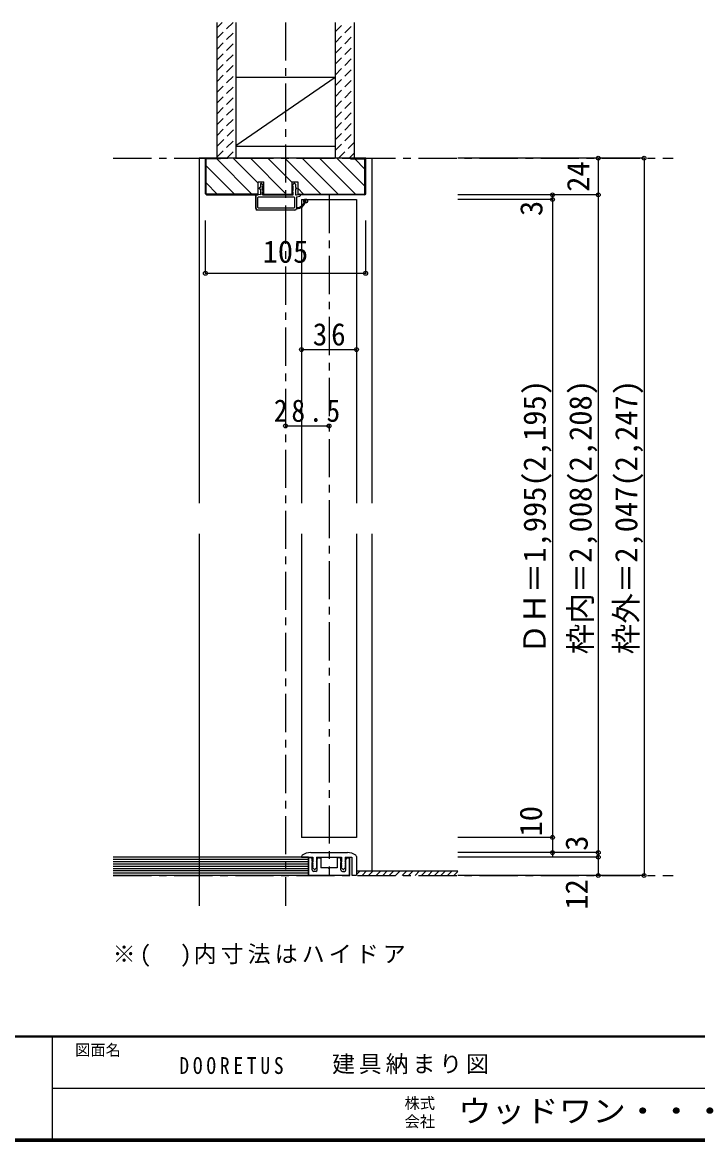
# Model space of a CAD drawing. Units: millimetres at full size, sheet at 1:5. Extents: x -973 to 977, y -718 to 696.
# Drawn here: x -18 to 424, y -701 to 32 of the extents above; entities that cross this region are included whole.
import ezdxf
from ezdxf.enums import TextEntityAlignment as Align

# ---------------------------------------------------------------- set-up
doc = ezdxf.new("R2010")
doc.units = ezdxf.units.MM
doc.header["$LTSCALE"] = 5
doc.header["$PDMODE"] = 32
doc.header["$PDSIZE"] = 2.5
doc.linetypes.add('CHAIN1', pattern=[8, 5, -1, 1, -1])
doc.linetypes.add('DASHED1', pattern=[1.8, 1.2, -0.6])
for name, color, linetype in [('0-0_補助線', 7, 'Continuous'), ('0-1_通り芯', 4, 'CHAIN1'), ('0-2_柱', 3, 'Continuous'), ('0-3_仕上げ', 7, 'Continuous'), ('0-4_枠', 3, 'Continuous'), ('0-6_扉', 6, 'Continuous'), ('0-7_金物', 7, 'Continuous'), ('0-A_文字', 3, 'Continuous'), ('0-B_寸法', 7, 'Continuous'), ('0-C_ハッチ', 4, 'DASHED1'), ('F-0_補助線', 7, 'Continuous'), ('F-1_枠', 6, 'Continuous'), ('F-A_文字', 7, 'Continuous')]:
    doc.layers.add(name, color=color, linetype=linetype)
doc.styles.add('ＭＳ ゴシック', font='')
doc.styles.get('ＭＳ ゴシック').set_extended_font_data('MS Gothic')

# ---------------------------------------------------------------- blocks, each defined once
blk = doc.blocks.new('2')
at = {"layer": '0-0_補助線'}
for p, q in [((-9.846, -9.622), (-9.846, 15.078)), ((-8.846, 16.078), (0.354, 16.078)), ((-8.846, 15.878), (0.637, 15.878)), ((-8.146, 14.678), (-1.546, 14.678)), ((-8.446, 14.378), (-8.446, -8.922)), ((-1.246, 14.378), (-1.246, -8.922)), ((0.154, 11.653), (2.154, 11.653)), ((0.154, 11.653), (0.154, -8.497)), ((2.154, 10.953), (2.154, 11.653)), ((3.154, 11.653), (2.512, 10.83)), ((3.154, 11.653), (6.154, 11.653)), ((4.154, 13.753), (4.154, 13.053)), ((5.154, 13.053), (4.512, 13.876)), ((7.154, 13.053), (5.154, 13.053)), ((6.154, 10.953), (6.154, 11.653)), ((7.558, 12.258), (6.516, 10.835)), ((-1.48, -10.622), (-8.846, -10.622)), ((-1.546, -9.222), (-8.146, -9.222)), ((-1.189, -10.85), (-0.732, -12.694)), ((0.354, -12.922), (-0.441, -12.922)), ((0.154, -8.497), (2.154, -8.497)), ((4.154, -9.897), (0.154, -9.897)), ((0.154, -9.897), (0.154, -10.622)), ((0.154, -10.622), (0.645, -12.548)), ((2.154, -7.797), (2.154, -8.497)), ((3.154, -8.497), (2.512, -7.674)), ((3.154, -8.497), (6.154, -8.497)), ((4.154, -10.597), (4.154, -9.897)), ((5.154, -9.897), (4.512, -10.72)), ((7.154, -9.897), (5.154, -9.897)), ((6.154, -7.797), (6.154, -8.497)), ((7.558, -9.101), (6.516, -7.679))]:
    blk.add_line(p, q, dxfattribs=at)
for points in [[(-9.646, 15.078), (-9.646, -9.622), (-9.846, -9.622)], [(4.154, 13.053), (0.154, 13.053), (0.649, 15.723)]]:
    blk.add_lwpolyline(points, dxfattribs=at)
for centre, radius, start, end in [((-8.846, 15.078), 1, 90, 180), ((-8.846, 15.078), 0.8, 90, 180), ((-8.146, 14.378), 0.3, 90, 180), ((-1.546, 14.378), 0.3, 0, 90), ((0.354, 15.778), 0.3, 349.49875, 90), ((2.354, 10.953), 0.2, 180, 322.03043), ((4.354, 13.753), 0.2, 37.96957, 180), ((6.354, 10.953), 0.2, 180, 323.78053), ((7.154, 12.553), 0.5, 323.78053, 90), ((-8.846, -9.622), 1, 180, 270), ((-2.846, -10.72), 6, 179.06153, 259.29815), ((-8.146, -8.922), 0.3, 180, 270), ((-2.846, -10.72), 5.3, 178.93757, 259.29815), ((-1.546, -8.922), 0.3, 270, 0), ((-1.48, -10.922), 0.3, 13.9282, 90), ((-0.441, -12.622), 0.3, 193.9282, 270), ((0.354, -12.622), 0.3, 270, 14.29438), ((2.354, -7.797), 0.2, 37.96957, 180), ((4.354, -10.597), 0.2, 180, 322.03043), ((6.354, -7.797), 0.2, 36.21947, 180), ((7.154, -9.397), 0.5, 270, 36.21947), ((-3.896, -16.272), 0.35, 259.29815, 79.29815)]:
    blk.add_arc(centre, radius, start, end, dxfattribs=at)
blk.add_point((-3.896, -16.622), dxfattribs=at)

msp = doc.modelspace()

# ---------------------------------------------------------------- linework, layer by layer
at = {"layer": '0-1_通り芯'}
for p, q in [((154.51, 32.5), (154.51, -546.352)), ((41.653, -56.5), (408.367, -56.5)), ((183.01, -80.5), (183.01, -526.5)), ((41.653, -526.5), (408.367, -526.5))]:
    msp.add_line(p, q, dxfattribs=at)
at = {"layer": '0-2_柱', "color": 7}
msp.add_line((122.01, -48.234), (187.01, -3.5), dxfattribs=at)
at = {"layer": '0-2_柱'}
for p, q in [((122.01, -3.5), (187.01, -3.5)), ((122.01, -48.5), (187.01, -48.5))]:
    msp.add_line(p, q, dxfattribs=at)
at = {"layer": '0-3_仕上げ', "color": 2}
for p, q in [((109.51, 32.5), (109.51, -56.5)), ((122.01, 32.5), (122.01, -56.5)), ((187.01, 32.5), (187.01, -56.5)), ((199.51, 32.5), (199.51, -56.5)), ((169.51, -526.5), (41.653, -526.5))]:
    msp.add_line(p, q, dxfattribs=at)
at = {"layer": '0-3_仕上げ'}
for p, q in [((169.51, -516), (41.653, -516)), ((169.51, -517.5), (41.653, -517.5)), ((169.51, -519), (41.653, -519)), ((169.51, -520.5), (41.653, -520.5)), ((169.51, -522), (41.653, -522)), ((169.51, -523.5), (41.653, -523.5)), ((169.51, -525), (41.653, -525)), ((201.01, -523.5), (267.367, -523.5))]:
    msp.add_line(p, q, dxfattribs=at)
at = {"layer": '0-3_仕上げ', "color": 2}
msp.add_lwpolyline([(169.51, -526.5), (169.51, -514.5), (41.653, -514.5)], dxfattribs=at)
at = {"layer": '0-4_枠', "color": 4}
for p, q in [((102.01, -56.5), (98.01, -56.5)), ((98.01, -56.5), (98.01, -282.5)), ((207.01, -56.5), (211.01, -56.5)), ((211.01, -56.5), (211.01, -282.5)), ((98.01, -302.5), (98.01, -546.352)), ((211.01, -302.5), (211.01, -523.5))]:
    msp.add_line(p, q, dxfattribs=at)
at = {"layer": '0-4_枠'}
for p, q in [((207.01, -56.5), (102.01, -56.5)), ((102.51, -79.586), (102.51, -57)), ((112.01, -57), (102.51, -57)), ((112.01, -56.5), (112.01, -57)), ((197.01, -57), (197.01, -56.5)), ((197.01, -57), (206.51, -57)), ((206.51, -79.586), (206.51, -57)), ((136.51, -72), (140.21, -72)), ((136.51, -80.5), (136.51, -72)), ((140.21, -80.5), (140.21, -72)), ((158.81, -80.5), (158.81, -72)), ((102.925, -80), (102.51, -79.586)), ((102.717, -80.5), (136.51, -80.5)), ((136.51, -80), (102.925, -80)), ((140.21, -80), (158.81, -80)), ((140.21, -80.5), (158.81, -80.5)), ((162.51, -80), (206.096, -80)), ((206.303, -80.5), (162.51, -80.5)), ((206.096, -80), (206.51, -79.586))]:
    msp.add_line(p, q, dxfattribs=at)
for points in [[(102.717, -80.5), (102.01, -79.793), (102.01, -56.5)], [(206.303, -80.5), (207.01, -79.793), (207.01, -56.5)], [(158.81, -72), (162.51, -72), (162.51, -80.5)]]:
    msp.add_lwpolyline(points, dxfattribs=at)
at = {"layer": '0-6_扉'}
for p, q in [((165.01, -83.5), (201.01, -83.5)), ((165.01, -83.5), (165.01, -282.5)), ((201.01, -83.5), (201.01, -282.5)), ((165.01, -302.5), (165.01, -501.5)), ((201.01, -302.5), (201.01, -501.5)), ((201.01, -501.5), (165.01, -501.5))]:
    msp.add_line(p, q, dxfattribs=at)
at = {"layer": '0-7_金物'}
for p, q in [((171.01, -511.5), (195.01, -511.5)), ((165.01, -514.017), (165.01, -514.5)), ((165.01, -514.5), (172.36, -514.5)), ((169.51, -526.5), (169.51, -514.8)), ((170.96, -514.8), (169.51, -514.8)), ((169.61, -514.8), (169.61, -526.5)), ((171.96, -517.05), (171.96, -515.8)), ((171.96, -517.05), (172.168, -517.396)), ((171.96, -518.05), (172.168, -517.704)), ((171.96, -522.8), (171.96, -518.05)), ((172.153, -517.846), (172.36, -517.5)), ((172.153, -518.154), (172.36, -518.5)), ((172.153, -519.346), (172.36, -519)), ((172.153, -519.654), (172.36, -520)), ((172.153, -520.846), (172.36, -520.5)), ((172.36, -514.5), (172.36, -517.5)), ((172.36, -518.5), (172.36, -519)), ((172.36, -520), (172.36, -520.5)), ((174.86, -514.5), (174.86, -517.5)), ((174.86, -514.5), (191.16, -514.5)), ((175.068, -517.846), (174.86, -517.5)), ((175.068, -518.154), (174.86, -518.5)), ((174.86, -518.5), (174.86, -519)), ((175.068, -519.346), (174.86, -519)), ((175.068, -519.654), (174.86, -520)), ((174.86, -520), (174.86, -520.5)), ((175.068, -520.846), (174.86, -520.5)), ((175.26, -517.05), (175.053, -517.396)), ((175.26, -518.05), (175.053, -517.704)), ((175.26, -517.05), (175.26, -515.8)), ((175.26, -522.8), (175.26, -518.05)), ((176.26, -514.8), (177.61, -514.8)), ((177.61, -514.8), (177.61, -521.5)), ((189.76, -514.8), (188.41, -514.8)), ((188.41, -514.8), (188.41, -521.5)), ((190.76, -517.05), (190.76, -515.8)), ((190.76, -517.05), (190.968, -517.396)), ((190.76, -518.05), (190.968, -517.704)), ((190.76, -522.8), (190.76, -518.05)), ((190.953, -517.846), (191.16, -517.5)), ((190.953, -518.154), (191.16, -518.5)), ((190.953, -519.346), (191.16, -519)), ((190.953, -519.654), (191.16, -520)), ((190.953, -520.846), (191.16, -520.5)), ((191.16, -514.5), (191.16, -517.5)), ((191.16, -518.5), (191.16, -519)), ((191.16, -520), (191.16, -520.5)), ((193.66, -514.5), (193.66, -517.5)), ((193.66, -514.5), (198.01, -514.5)), ((193.868, -517.846), (193.66, -517.5)), ((193.868, -518.154), (193.66, -518.5)), ((193.66, -518.5), (193.66, -519)), ((193.868, -519.346), (193.66, -519)), ((193.868, -519.654), (193.66, -520)), ((193.66, -520), (193.66, -520.5)), ((193.868, -520.846), (193.66, -520.5)), ((194.06, -517.05), (193.853, -517.396)), ((194.06, -518.05), (193.853, -517.704)), ((194.06, -517.05), (194.06, -515.8)), ((194.06, -522.8), (194.06, -518.05)), ((195.06, -514.8), (196.51, -514.8)), ((196.41, -514.8), (196.41, -526.5)), ((196.51, -526.5), (196.51, -514.8)), ((198.01, -514.5), (198.01, -526.2)), ((201.01, -514.017), (201.01, -526.2)), ((196.51, -526.5), (169.51, -526.5)), ((173.244, -522.34), (172.19, -521.204)), ((174.26, -523.8), (172.96, -523.8)), ((175.03, -521.204), (173.977, -522.34)), ((182.51, -521.5), (177.61, -521.5)), ((183.01, -522), (182.51, -521.5)), ((183.01, -522), (183.51, -521.5)), ((188.41, -521.5), (183.51, -521.5)), ((192.044, -522.34), (190.99, -521.204)), ((191.76, -523.8), (193.06, -523.8)), ((193.83, -521.204), (192.777, -522.34)), ((198.01, -526.2), (201.01, -526.2))]:
    msp.add_line(p, q, dxfattribs=at)
for centre, radius, start, end in [((166.01, -514.017), 1, 123.74899, 180), ((171.01, -521.5), 10, 90, 123.74899), ((195.01, -521.5), 10, 56.25101, 90), ((200.01, -514.017), 1, 0, 56.25101), ((170.96, -515.8), 1, 0, 90), ((172.41, -518), 0.3, 149.05366, 210.94634), ((172.41, -519.5), 0.3, 149.05366, 210.94634), ((171.91, -517.55), 0.3, 329.05368, 30.94635), ((175.31, -517.55), 0.3, 149.05365, 210.94632), ((174.81, -518), 0.3, 329.05366, 30.94634), ((174.81, -519.5), 0.3, 329.05366, 30.94634), ((176.26, -515.8), 1, 90, 180), ((189.76, -515.8), 1, 0, 90), ((191.21, -518), 0.3, 149.05366, 210.94634), ((191.21, -519.5), 0.3, 149.05366, 210.94634), ((190.71, -517.55), 0.3, 329.05368, 30.94635), ((194.11, -517.55), 0.3, 149.05365, 210.94632), ((193.61, -518), 0.3, 329.05366, 30.94634), ((193.61, -519.5), 0.3, 329.05366, 30.94634), ((195.06, -515.8), 1, 90, 180), ((172.96, -522.8), 1, 180, 270), ((172.41, -521), 0.3, 149.05366, 222.83826), ((173.61, -522), 0.5, 222.83826, 317.16174), ((174.26, -522.8), 1, 270, 0), ((174.81, -521), 0.3, 317.16174, 30.94634), ((191.76, -522.8), 1, 180, 270), ((191.21, -521), 0.3, 149.05366, 222.83826), ((192.41, -522), 0.5, 222.83826, 317.16174), ((193.06, -522.8), 1, 270, 0), ((193.61, -521), 0.3, 317.16174, 30.94634)]:
    msp.add_arc(centre, radius, start, end, dxfattribs=at)
at = {"layer": '0-B_寸法', "color": 4}
for p, q in [((389.367, -56.5), (267.367, -56.5)), ((359.367, -56.5), (359.367, -526.5)), ((389.367, -56.5), (389.367, -526.5)), ((359.367, -80.5), (267.367, -80.5)), ((329.367, -80.5), (329.367, -514.5)), ((329.367, -83.5), (267.367, -83.5)), ((102.01, -131.922), (102.01, -97.4)), ((165.01, -181.922), (201.01, -181.922)), ((154.51, -231.922), (183.01, -231.922)), ((329.367, -501.5), (267.367, -501.5)), ((359.367, -511.5), (267.367, -511.5)), ((359.367, -514.5), (267.367, -514.5)), ((389.367, -526.5), (267.367, -526.5))]:
    msp.add_line(p, q, dxfattribs=at)
msp.add_lwpolyline([(102.01, -131.922), (207.01, -131.922), (207.01, -97.4)], dxfattribs=at)
at = {"layer": '0-B_寸法'}
for p in [(359.367, -56.5), (389.367, -56.5), (329.367, -80.5), (359.367, -80.5), (329.367, -83.5), (102.01, -131.922), (207.01, -131.922), (165.01, -181.922), (201.01, -181.922), (154.51, -231.922), (183.01, -231.922), (329.367, -501.5), (329.367, -511.5), (359.367, -511.5), (359.367, -514.5), (359.367, -526.5), (389.367, -526.5)]:
    msp.add_point(p, dxfattribs=at)
at = {"layer": '0-C_ハッチ'}
for p, q in [((109.51, 28.96), (113.05, 32.5)), ((109.51, 21.889), (120.121, 32.5)), ((187.01, 26.252), (193.258, 32.5)), ((187.01, 19.181), (199.51, 31.681)), ((109.51, 14.818), (122.01, 27.318)), ((187.01, 12.11), (199.51, 24.61)), ((109.51, 7.747), (122.01, 20.247)), ((187.01, 5.039), (199.51, 17.539)), ((109.51, 0.676), (122.01, 13.176)), ((187.01, -2.032), (199.51, 10.468)), ((109.51, -6.395), (122.01, 6.105)), ((187.01, -9.103), (199.51, 3.397)), ((109.51, -13.466), (122.01, -0.966)), ((187.01, -16.174), (199.51, -3.674)), ((109.51, -20.537), (122.01, -8.037)), ((187.01, -23.246), (199.51, -10.746)), ((109.51, -27.608), (122.01, -15.108)), ((187.01, -30.317), (199.51, -17.817)), ((109.51, -34.679), (122.01, -22.179)), ((109.51, -41.751), (122.01, -29.251)), ((187.01, -37.388), (199.51, -24.888)), ((109.832, -48.5), (122.01, -36.322)), ((187.01, -44.459), (199.51, -31.959)), ((109.51, -55.893), (122.01, -43.393)), ((187.01, -51.53), (199.51, -39.03)), ((115.974, -56.5), (122.01, -50.464)), ((189.111, -56.5), (199.51, -46.101)), ((196.182, -56.5), (199.51, -53.172))]:
    msp.add_line(p, q, dxfattribs=at)
at = {"layer": '0-C_ハッチ', "linetype": 'Continuous'}
for p, q in [((109.412, -57), (132.412, -80)), ((120.226, -56.5), (136.51, -72.784)), ((131.54, -56.5), (155.04, -80)), ((142.853, -56.5), (158.81, -72.457)), ((154.168, -56.5), (177.667, -80)), ((165.481, -56.5), (188.981, -80)), ((176.795, -56.5), (200.295, -80)), ((188.108, -56.5), (206.51, -74.902)), ((199.922, -57), (206.51, -63.588)), ((102.51, -61.412), (121.099, -80)), ((102.51, -72.725), (109.785, -80)), ((162.51, -76.157), (166.353, -80)), ((201.01, -525.911), (203.421, -523.5)), ((204.664, -526.5), (207.664, -523.5)), ((208.907, -526.5), (211.907, -523.5)), ((213.907, -526.5), (216.907, -523.5)), ((218.149, -526.5), (221.149, -523.5)), ((222.392, -526.5), (225.392, -523.5)), ((226.634, -526.5), (229.634, -523.5)), ((230.877, -526.5), (233.877, -523.5)), ((235.12, -526.5), (238.12, -523.5)), ((239.362, -526.5), (242.362, -523.5)), ((243.605, -526.5), (246.605, -523.5)), ((247.848, -526.5), (250.848, -523.5)), ((252.09, -526.5), (255.09, -523.5)), ((256.333, -526.5), (259.333, -523.5)), ((260.576, -526.5), (263.576, -523.5)), ((264.818, -526.5), (267.367, -523.951))]:
    msp.add_line(p, q, dxfattribs=at)
at = {"layer": 'F-1_枠'}
for p, q in [((976.653, -631.667), (-973.347, -631.667)), ((976.653, -632.5), (-973.347, -632.5)), ((1.653, -632.5), (1.653, -699.167)), ((1.653, -665.833), (974.986, -665.834)), ((976.653, -699.167), (-973.347, -699.167)), ((976.653, -700), (-973.347, -700)), ((976.653, -700.833), (-973.347, -700.833))]:
    msp.add_line(p, q, dxfattribs=at)

# ---------------------------------------------------------------- block references
at = {"layer": '0-7_金物', "rotation": 90}
msp.add_blockref('2', (151.088, -80.654), dxfattribs=at)

# ---------------------------------------------------------------- texts
at = {"layer": '0-A_文字', "color": 7, "insert": (41.267, -586.31), "char_height": 11, "attachment_point": 7, "style": 'ＭＳ ゴシック'}
msp.add_mtext('\\T1.18;※(\u3000)内寸法はハイドア', dxfattribs=at)
at = {"layer": '0-B_寸法', "style": 'ＭＳ ゴシック'}
for s, p in [('24', (357.878, -78.5)), ('3', (327.204, -94.385)), ('ＤＨ＝1,995(2,195)', (329.367, -381.5)), ('枠内＝2,008(2,208)', (359.367, -381.5)), ('枠外＝2,047(2,247)', (389.367, -381.5)), ('10', (326.867, -500.875)), ('3', (356.867, -510.25)), ('12', (356.867, -548.826))]:
    msp.add_text(s, height=14.66, rotation=90, dxfattribs=at).set_placement(p, align=Align.BOTTOM_LEFT)
msp.add_text('105', height=14.66, dxfattribs=at).set_placement((139.51, -129.422), align=Align.BOTTOM_LEFT)
at = {"layer": '0-B_寸法', "char_height": 14.66, "attachment_point": 7, "style": 'ＭＳ ゴシック'}
for s, insert in [('\\T1.27;\\W0.95;36', (172.385, -179.422)), ('\\T1.28;\\W0.9;28.5', (146.885, -229.422))]:
    msp.add_mtext(s, dxfattribs=dict(at, insert=insert))
at = {"layer": 'F-0_補助線', "char_height": 11, "attachment_point": 7, "style": 'ＭＳ ゴシック'}
for s, insert in [('\\T1.39;\\W0.85;DOORETUS', (84.986, -656.667)), ('\\T1.17;建具納まり図', (184.986, -656.667))]:
    msp.add_mtext(s, dxfattribs=dict(at, insert=insert))
at = {"layer": 'F-A_文字', "style": 'ＭＳ ゴシック'}
for s, p in [('図面名', (16.653, -646.667)), ('株式', (232.486, -681.5)), ('会社', (232.486, -693.5))]:
    msp.add_text(s, height=7.331, dxfattribs=at).set_placement(p, align=Align.BOTTOM_LEFT)
at = {"layer": 'F-A_文字', "style": 'ＭＳ ゴシック', "width": 1.1}
msp.add_text('ウッドワン・・・', height=14.66, dxfattribs=at).set_placement((267.486, -692.5), align=Align.BOTTOM_LEFT)

doc.saveas('drawing.dxf')
